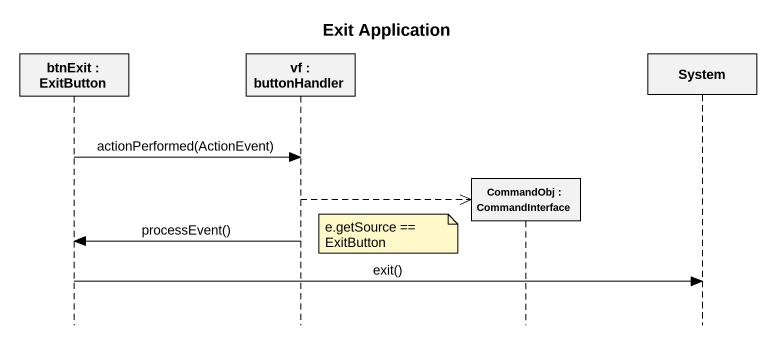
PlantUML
@startuml
title Exit Application
hide footbox
participant "btnExit : ExitButton" as btnExit
participant "vf : buttonHandler" as vf
participant "CommandObj : CommandInterface" as CommandObj
participant System

btnExit -> vf : actionPerformed(ActionEvent)
vf -->> CommandObj **
note right of vf : e.getSource == ExitButton
vf -> btnExit : processEvent()
btnExit -> System : exit()
@enduml
